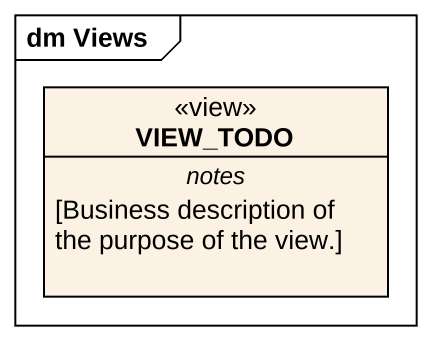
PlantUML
@startuml
mainframe dm Views
hide circle
hide empty members
class VIEW_TODO <<view>> {
  -- notes --
  [Business description of the purpose of the view.]
}
@enduml
